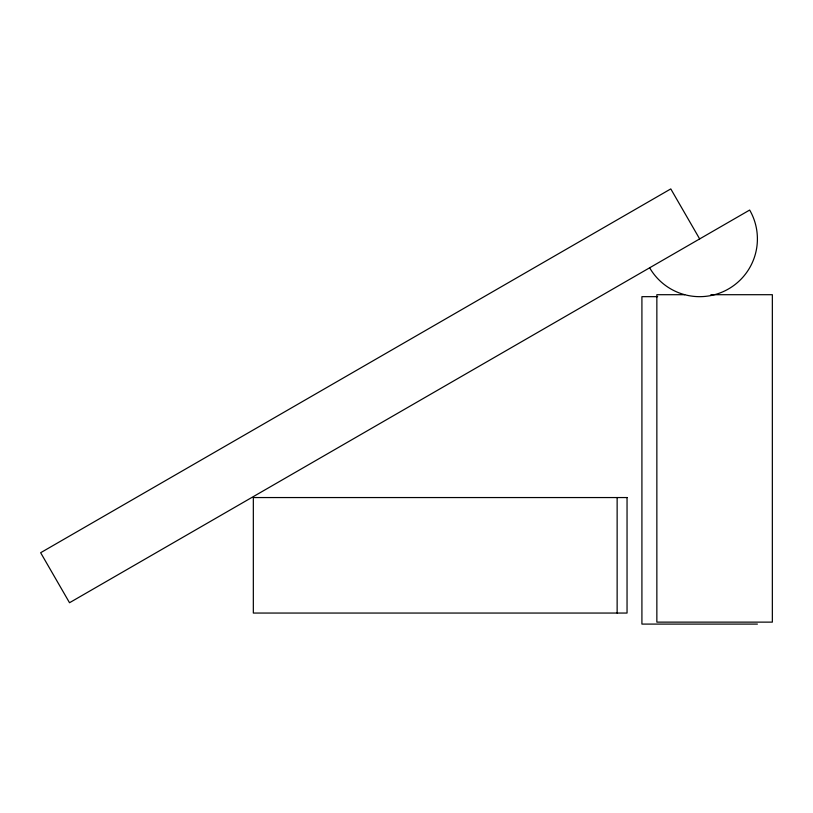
<?xml version="1.0" encoding="UTF-8"?>
<svg xmlns="http://www.w3.org/2000/svg" width="813" height="813" viewBox="0 0 813 813"><rect width="100%" height="100%" fill="white"/><g stroke="black" fill="none" stroke-linecap="round" stroke-linejoin="round"><path stroke-width="1.22" d="M684.709 294.702L656.853 294.702L656.853 622.128L772.35 622.128L772.35 294.702L710.867 294.702M657.676 296.664L641.914 296.664L641.914 624.089L757.401 624.089M699.658 238.92L670.786 188.911L40.65 552.718L69.522 602.728L749.667 210.049A57.743 57.743 0 0 1 728.529 288.93A57.743 57.743 0 0 1 649.648 267.792M617.138 497.556L617.138 613.053M627.047 497.556L253.331 497.556L253.331 613.053L627.047 613.053L627.047 497.556"/></g></svg>
